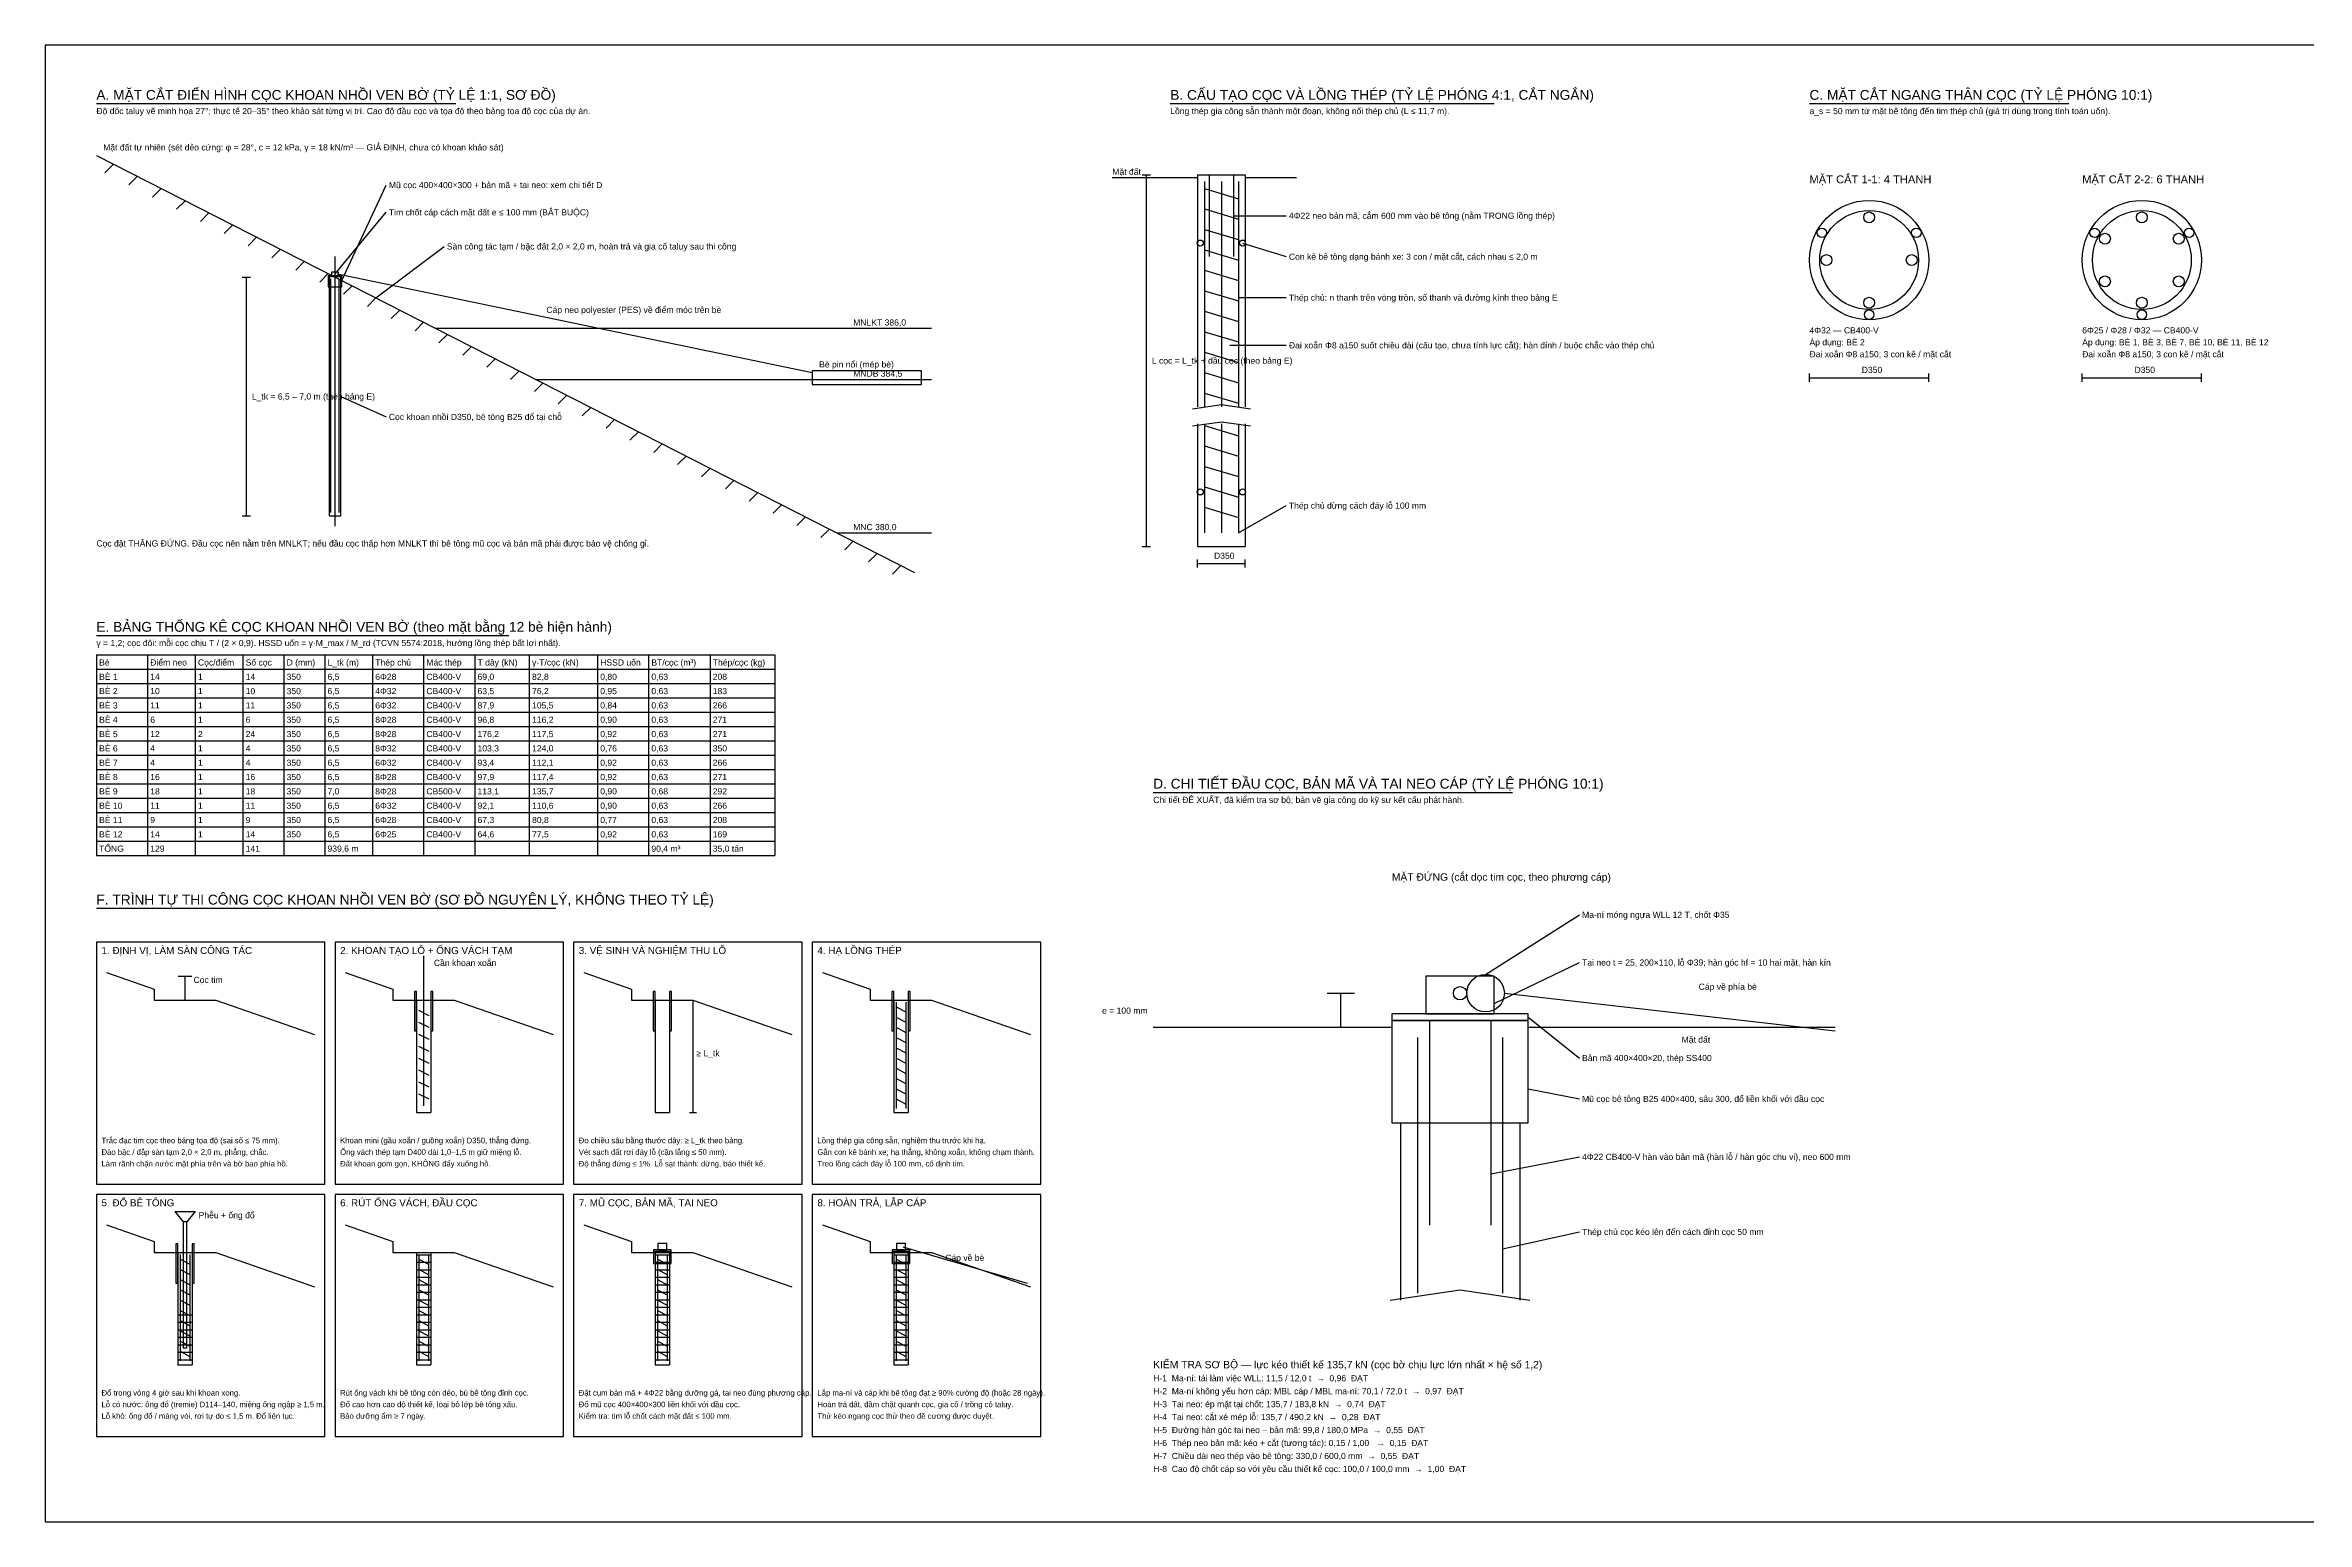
# Model space of a CAD drawing. Header units: millimetres. Extents: x -8500 to 105000, y -36500 to 6800.
# Drawn here: x -8500 to 57837, y -36500 to 6800 of the extents above; entities that cross this region are included whole.
import ezdxf

# ---------------------------------------------------------------- set-up
doc = ezdxf.new("R2010")
doc.units = ezdxf.units.MM
for name, color, linetype in [('CVB_00_KHUNG', 7, 'Continuous'), ('CVB_01_DIA_HINH', 34, 'Continuous'), ('CVB_02_MUC_NUOC', 5, 'Continuous'), ('CVB_03_COC_BE_TONG', 8, 'Continuous'), ('CVB_04_COT_THEP', 1, 'Continuous'), ('CVB_05_BAN_MA_TAI_NEO', 6, 'Continuous'), ('CVB_06_CAP_BE', 3, 'Continuous'), ('CVB_07_KICH_THUOC', 2, 'Continuous'), ('CVB_08_GHI_CHU', 7, 'Continuous'), ('CVB_09_BUOC_THI_CONG', 4, 'Continuous')]:
    doc.layers.add(name, color=color, linetype=linetype)
doc.styles.add('VN', font='arial.ttf')

msp = doc.modelspace()

# ---------------------------------------------------------------- linework, layer by layer
at = {"layer": 'CVB_00_KHUNG'}
for p, q in [((105000, 6800), (-8500, 6800)), ((-8500, 6800), (-8500, -36500)), ((-7000, -11080), (12900, -11080)), ((-7000, -11080), (-7000, -16960)), ((-5500, -11080), (-5500, -16960)), ((-4100, -11080), (-4100, -16960)), ((-2700, -11080), (-2700, -16960)), ((-1500, -11080), (-1500, -16960)), ((-300, -11080), (-300, -16960)), ((1100, -11080), (1100, -16960)), ((2600, -11080), (2600, -16960)), ((4100, -11080), (4100, -16960)), ((5700, -11080), (5700, -16960)), ((7700, -11080), (7700, -16960)), ((9200, -11080), (9200, -16960)), ((11000, -11080), (11000, -16960)), ((12900, -11080), (12900, -16960)), ((-7000, -11500), (12900, -11500)), ((-7000, -11920), (12900, -11920)), ((-7000, -12340), (12900, -12340)), ((-7000, -12760), (12900, -12760)), ((-7000, -13180), (12900, -13180)), ((-7000, -13600), (12900, -13600)), ((-7000, -14020), (12900, -14020)), ((-7000, -14440), (12900, -14440)), ((-7000, -14860), (12900, -14860)), ((-7000, -15280), (12900, -15280)), ((-7000, -15700), (12900, -15700)), ((-7000, -16120), (12900, -16120)), ((-7000, -16540), (12900, -16540)), ((-7000, -16960), (12900, -16960)), ((-300, -19500), (-7000, -19500)), ((-7000, -19500), (-7000, -26600)), ((-300, -26600), (-300, -19500)), ((6700, -19500), (0, -19500)), ((0, -19500), (0, -26600)), ((6700, -26600), (6700, -19500)), ((13700, -19500), (7000, -19500)), ((7000, -19500), (7000, -26600)), ((13700, -26600), (13700, -19500)), ((20700, -19500), (14000, -19500)), ((14000, -19500), (14000, -26600)), ((20700, -26600), (20700, -19500)), ((-7000, -26600), (-300, -26600)), ((-300, -26900), (-7000, -26900)), ((-7000, -26900), (-7000, -34000)), ((-300, -34000), (-300, -26900)), ((0, -26600), (6700, -26600)), ((6700, -26900), (0, -26900)), ((0, -26900), (0, -34000)), ((6700, -34000), (6700, -26900)), ((7000, -26600), (13700, -26600)), ((13700, -26900), (7000, -26900)), ((7000, -26900), (7000, -34000)), ((13700, -34000), (13700, -26900)), ((14000, -26600), (20700, -26600)), ((20700, -26900), (14000, -26900)), ((14000, -26900), (14000, -34000)), ((20700, -34000), (20700, -26900)), ((-7000, -34000), (-300, -34000)), ((0, -34000), (6700, -34000)), ((7000, -34000), (13700, -34000)), ((14000, -34000), (20700, -34000)), ((-8500, -36500), (105000, -36500))]:
    msp.add_line(p, q, dxfattribs=at)
at = {"layer": 'CVB_01_DIA_HINH'}
for p, q in [((-7000, 3566.678), (17000, -8661.933)), ((-6500, 3311.915), (-6750, 3061.915)), ((-5800, 2955.248), (-6050, 2705.248)), ((22800, 2920), (25300, 2920)), ((26700, 2920), (28200, 2920)), ((-5100, 2598.58), (-5350, 2348.58)), ((-4400, 2241.912), (-4650, 1991.912)), ((-3700, 1885.244), (-3950, 1635.244)), ((-3000, 1528.576), (-3250, 1278.576)), ((-2300, 1171.909), (-2550, 921.909)), ((-1600, 815.241), (-1850, 565.241)), ((-900, 458.573), (-1150, 208.573)), ((-200, 101.905), (-450, -148.095)), ((500, -254.763), (250, -504.763)), ((1200, -611.431), (950, -861.431)), ((1900, -968.098), (1650, -1218.098)), ((2600, -1324.766), (2350, -1574.766)), ((3300, -1681.434), (3050, -1931.434)), ((4000, -2038.102), (3750, -2288.102)), ((4700, -2394.77), (4450, -2644.77)), ((5400, -2751.437), (5150, -3001.437)), ((6100, -3108.105), (5850, -3358.105)), ((6800, -3464.773), (6550, -3714.773)), ((7500, -3821.441), (7250, -4071.441)), ((8200, -4178.109), (7950, -4428.109)), ((8900, -4534.777), (8650, -4784.777)), ((9600, -4891.444), (9350, -5141.444)), ((10300, -5248.112), (10050, -5498.112)), ((11000, -5604.78), (10750, -5854.78)), ((11700, -5961.448), (11450, -6211.448)), ((12400, -6318.116), (12150, -6568.116)), ((13100, -6674.783), (12850, -6924.783)), ((13800, -7031.451), (13550, -7281.451)), ((14500, -7388.119), (14250, -7638.119)), ((15200, -7744.787), (14950, -7994.787)), ((15900, -8101.455), (15650, -8351.455)), ((16600, -8458.122), (16350, -8708.122)), ((-6700, -20395), (-5300, -20885)), ((300, -20395), (1700, -20885)), ((7300, -20395), (8700, -20885)), ((14300, -20395), (15700, -20885)), ((-5300, -20885), (-5300, -21200)), ((-5300, -21200), (-3500, -21200)), ((-3500, -21200), (-600, -22215)), ((1700, -20885), (1700, -21200)), ((1700, -21200), (3500, -21200)), ((3500, -21200), (6400, -22215)), ((8700, -20885), (8700, -21200)), ((8700, -21200), (10500, -21200)), ((10500, -21200), (13400, -22215)), ((15700, -20885), (15700, -21200)), ((15700, -21200), (17500, -21200)), ((17500, -21200), (20400, -22215)), ((24000, -22000), (31000, -22000)), ((35000, -22000), (44000, -22000)), ((-6700, -27795), (-5300, -28285)), ((300, -27795), (1700, -28285)), ((7300, -27795), (8700, -28285)), ((14300, -27795), (15700, -28285)), ((-5300, -28285), (-5300, -28600)), ((1700, -28285), (1700, -28600)), ((8700, -28285), (8700, -28600)), ((15700, -28285), (15700, -28600)), ((-5300, -28600), (-3500, -28600)), ((-3500, -28600), (-600, -29615)), ((1700, -28600), (3500, -28600)), ((3500, -28600), (6400, -29615)), ((8700, -28600), (10500, -28600)), ((10500, -28600), (13400, -29615)), ((15700, -28600), (17500, -28600)), ((17500, -28600), (20400, -29615))]:
    msp.add_line(p, q, dxfattribs=at)
at = {"layer": 'CVB_02_MUC_NUOC'}
for p, q in [((2943.916, -1500), (17500, -1500)), ((5887.832, -3000), (17500, -3000)), ((14719.579, -7500), (17500, -7500))]:
    msp.add_line(p, q, dxfattribs=at)
at = {"layer": 'CVB_03_COC_BE_TONG'}
for p, q in [((25300, 3000), (25300, -3800)), ((25300, 3000), (26700, 3000)), ((26700, 3000), (26700, -3800)), ((200, 20), (-200, 20)), ((-200, 20), (-200, -280)), ((175, 20), (-175, 20)), ((-175, 20), (-175, -7000)), ((0, -7300), (0, 600)), ((175, -7000), (175, 20)), ((200, -280), (200, 20)), ((-200, -280), (200, -280)), ((25150, -3860), (26000, -3740)), ((26000, -3740), (26850, -3860)), ((25150, -4360), (26000, -4240)), ((25300, -4300), (25300, -7900)), ((26000, -4240), (26850, -4360)), ((26700, -4300), (26700, -7900)), ((-175, -7000), (175, -7000)), ((25300, -7900), (26700, -7900)), ((2390, -21200), (2390, -24500)), ((2810, -21200), (2810, -24500)), ((9390, -21200), (9390, -24500)), ((9810, -21200), (9810, -24500)), ((16390, -21200), (16390, -24500)), ((16810, -21200), (16810, -24500)), ((35000, -21800), (31000, -21800)), ((31000, -21800), (31000, -24800)), ((35000, -24800), (35000, -21800)), ((2390, -24500), (2810, -24500)), ((9390, -24500), (9810, -24500)), ((16390, -24500), (16810, -24500)), ((31000, -24800), (35000, -24800)), ((31250, -24800), (31250, -30000)), ((34750, -24800), (34750, -30000)), ((-4610, -28600), (-4610, -31900)), ((-4190, -28600), (-4190, -31900)), ((2390, -28600), (2390, -31900)), ((2410, -28670), (2790, -28670)), ((2410, -28890), (2790, -28890)), ((2410, -29110), (2790, -29110)), ((2810, -28600), (2810, -31900)), ((9860, -28570), (9340, -28570)), ((9340, -28570), (9340, -28930)), ((9340, -28930), (9860, -28930)), ((9390, -28600), (9390, -31900)), ((9410, -28670), (9790, -28670)), ((9410, -28890), (9790, -28890)), ((9410, -29110), (9790, -29110)), ((9810, -28600), (9810, -31900)), ((9860, -28930), (9860, -28570)), ((16860, -28570), (16340, -28570)), ((16340, -28570), (16340, -28930)), ((16340, -28930), (16860, -28930)), ((16390, -28600), (16390, -31900)), ((16410, -28670), (16790, -28670)), ((16410, -28890), (16790, -28890)), ((16410, -29110), (16790, -29110)), ((16810, -28600), (16810, -31900)), ((16860, -28930), (16860, -28570)), ((2410, -29330), (2790, -29330)), ((2410, -29550), (2790, -29550)), ((2410, -29770), (2790, -29770)), ((9410, -29330), (9790, -29330)), ((9410, -29550), (9790, -29550)), ((9410, -29770), (9790, -29770)), ((16410, -29330), (16790, -29330)), ((16410, -29550), (16790, -29550)), ((16410, -29770), (16790, -29770)), ((30950, -30000), (33000, -29700)), ((33000, -29700), (35050, -30000)), ((-4590, -30430), (-4210, -30430)), ((2410, -29990), (2790, -29990)), ((2410, -30210), (2790, -30210)), ((2410, -30430), (2790, -30430)), ((9410, -29990), (9790, -29990)), ((9410, -30210), (9790, -30210)), ((9410, -30430), (9790, -30430)), ((16410, -29990), (16790, -29990)), ((16410, -30210), (16790, -30210)), ((16410, -30430), (16790, -30430)), ((-4590, -30650), (-4210, -30650)), ((-4590, -30870), (-4210, -30870)), ((-4590, -31090), (-4210, -31090)), ((2410, -30650), (2790, -30650)), ((2410, -30870), (2790, -30870)), ((2410, -31090), (2790, -31090)), ((9410, -30650), (9790, -30650)), ((9410, -30870), (9790, -30870)), ((9410, -31090), (9790, -31090)), ((16410, -30650), (16790, -30650)), ((16410, -30870), (16790, -30870)), ((16410, -31090), (16790, -31090)), ((-4590, -31310), (-4210, -31310)), ((-4590, -31530), (-4210, -31530)), ((-4590, -31750), (-4210, -31750)), ((2410, -31310), (2790, -31310)), ((2410, -31530), (2790, -31530)), ((2410, -31750), (2790, -31750)), ((9410, -31310), (9790, -31310)), ((9410, -31530), (9790, -31530)), ((9410, -31750), (9790, -31750)), ((16410, -31310), (16790, -31310)), ((16410, -31530), (16790, -31530)), ((16410, -31750), (16790, -31750)), ((-4610, -31900), (-4190, -31900)), ((2390, -31900), (2810, -31900)), ((9390, -31900), (9810, -31900)), ((16390, -31900), (16810, -31900))]:
    msp.add_line(p, q, dxfattribs=at)
for centre in [(45000, 500), (53000, 500)]:
    msp.add_circle(centre, 1750, dxfattribs=at)
at = {"layer": 'CVB_04_COT_THEP'}
for p, q in [((25500, 2800), (25500, -3800)), ((26000, 2800), (26000, -3800)), ((26500, 2800), (26500, -3800)), ((25500, 2600), (26500, 2300)), ((25500, 2000), (26500, 1700)), ((25500, 1400), (26500, 1100)), ((25500, 800), (26500, 500)), ((25500, 200), (26500, -100)), ((-125, -6900), (-125, -50)), ((125, -6900), (125, -50)), ((25500, -400), (26500, -700)), ((25500, -1000), (26500, -1300)), ((25500, -1600), (26500, -1900)), ((25500, -2200), (26500, -2500)), ((25500, -2800), (26500, -3100)), ((25500, -3400), (26500, -3700)), ((25500, -4300), (25500, -7500)), ((25500, -4350), (26500, -4650)), ((26000, -4300), (26000, -7500)), ((26500, -4300), (26500, -7500)), ((25500, -4950), (26500, -5250)), ((25500, -5550), (26500, -5850)), ((25500, -6150), (26500, -6450)), ((25500, -6750), (26500, -7050)), ((16460, -21260), (16460, -24380)), ((16460, -21400), (16740, -21550)), ((16460, -21700), (16740, -21850)), ((16740, -21260), (16740, -24380)), ((16460, -22000), (16740, -22150)), ((16460, -22300), (16740, -22450)), ((31750, -22300), (31750, -29800)), ((34250, -22300), (34250, -29800)), ((16460, -22600), (16740, -22750)), ((16460, -22900), (16740, -23050)), ((16460, -23200), (16740, -23350)), ((16460, -23500), (16740, -23650)), ((16460, -23800), (16740, -23950)), ((16460, -24100), (16740, -24250)), ((-4540, -28660), (-4540, -31780)), ((-4540, -28800), (-4260, -28950)), ((-4540, -29100), (-4260, -29250)), ((-4260, -28660), (-4260, -31780)), ((2460, -28660), (2460, -31780)), ((2460, -28800), (2740, -28950)), ((2460, -29100), (2740, -29250)), ((2740, -28660), (2740, -31780)), ((9460, -28660), (9460, -31780)), ((9460, -28800), (9740, -28950)), ((9460, -29100), (9740, -29250)), ((9740, -28660), (9740, -31780)), ((16460, -28660), (16460, -31780)), ((16460, -28800), (16740, -28950)), ((16460, -29100), (16740, -29250)), ((16740, -28660), (16740, -31780)), ((-4540, -29400), (-4260, -29550)), ((-4540, -29700), (-4260, -29850)), ((2460, -29400), (2740, -29550)), ((2460, -29700), (2740, -29850)), ((9460, -29400), (9740, -29550)), ((9460, -29700), (9740, -29850)), ((16460, -29400), (16740, -29550)), ((16460, -29700), (16740, -29850)), ((-4540, -30000), (-4260, -30150)), ((-4540, -30300), (-4260, -30450)), ((2460, -30000), (2740, -30150)), ((2460, -30300), (2740, -30450)), ((9460, -30000), (9740, -30150)), ((9460, -30300), (9740, -30450)), ((16460, -30000), (16740, -30150)), ((16460, -30300), (16740, -30450)), ((-4540, -30600), (-4260, -30750)), ((-4540, -30900), (-4260, -31050)), ((2460, -30600), (2740, -30750)), ((2460, -30900), (2740, -31050)), ((9460, -30600), (9740, -30750)), ((9460, -30900), (9740, -31050)), ((16460, -30600), (16740, -30750)), ((16460, -30900), (16740, -31050)), ((-4540, -31200), (-4260, -31350)), ((-4540, -31500), (-4260, -31650)), ((2460, -31200), (2740, -31350)), ((2460, -31500), (2740, -31650)), ((9460, -31200), (9740, -31350)), ((9460, -31500), (9740, -31650)), ((16460, -31200), (16740, -31350)), ((16460, -31500), (16740, -31650))]:
    msp.add_line(p, q, dxfattribs=at)
for centre, radius in [((43614.359, 1300), 140), ((45000, 500), 1450), ((45000, 1750), 160), ((46385.641, 1300), 140), ((51614.359, 1300), 140), ((53000, 500), 1450), ((53000, 1750), 160), ((54385.641, 1300), 140), ((25380, 1000), 88), ((26620, 1000), 88), ((51917.468, 1125), 160), ((54082.532, 1125), 160), ((43750, 500), 160), ((46250, 500), 160), ((51917.468, -125), 160), ((54082.532, -125), 160), ((45000, -750), 160), ((53000, -750), 160), ((45000, -1100), 140), ((53000, -1100), 140), ((25380, -6300), 88), ((26620, -6300), 88)]:
    msp.add_circle(centre, radius, dxfattribs=at)
at = {"layer": 'CVB_05_BAN_MA_TAI_NEO'}
for p, q in [((25640, 3000), (25640, 600)), ((26360, 3000), (26360, 600)), ((200, 40), (-200, 40)), ((-200, 40), (-200, 20)), ((-200, 20), (200, 20)), ((100, 150), (-100, 150)), ((-100, 150), (-100, 40)), ((-100, 40), (100, 40)), ((100, 40), (100, 150)), ((200, 20), (200, 40)), ((34000, -20500), (32000, -20500)), ((32000, -20500), (32000, -21600)), ((34000, -21600), (34000, -20500)), ((35000, -21600), (31000, -21600)), ((31000, -21600), (31000, -21800)), ((31000, -21800), (35000, -21800)), ((32000, -21600), (34000, -21600)), ((32100, -21800), (32100, -27800)), ((33900, -21800), (33900, -27800)), ((35000, -21800), (35000, -21600)), ((9730, -28340), (9470, -28340)), ((9470, -28340), (9470, -28530)), ((9730, -28530), (9730, -28340)), ((16730, -28340), (16470, -28340)), ((16470, -28340), (16470, -28530)), ((16730, -28530), (16730, -28340)), ((9860, -28530), (9340, -28530)), ((9340, -28530), (9340, -28570)), ((9340, -28570), (9860, -28570)), ((9470, -28530), (9730, -28530)), ((9860, -28570), (9860, -28530)), ((16860, -28530), (16340, -28530)), ((16340, -28530), (16340, -28570)), ((16340, -28570), (16860, -28570)), ((16470, -28530), (16730, -28530)), ((16860, -28570), (16860, -28530))]:
    msp.add_line(p, q, dxfattribs=at)
msp.add_circle((33000, -21000), 195, dxfattribs=at)
at = {"layer": 'CVB_06_CAP_BE'}
for p, q in [((70, 100), (14000, -2800)), ((17200, -2750), (14000, -2750)), ((14000, -2750), (14000, -3150)), ((14000, -3150), (17200, -3150)), ((17200, -3150), (17200, -2750)), ((34300, -21000), (44000, -22100)), ((16660, -28440), (20300, -29500))]:
    msp.add_line(p, q, dxfattribs=at)
msp.add_circle((33750, -21000), 550, dxfattribs=at)
at = {"layer": 'CVB_07_KICH_THUOC'}
for p, q in [((23680, 3000), (23920, 3000)), ((23800, -7900), (23800, 3000)), ((-2720, 0), (-2480, 0)), ((-2600, -7000), (-2600, 0)), ((43250, -3070), (43250, -2830)), ((43250, -2950), (46750, -2950)), ((46750, -3070), (46750, -2830)), ((51250, -3070), (51250, -2830)), ((51250, -2950), (54750, -2950)), ((54750, -3070), (54750, -2830)), ((-2720, -7000), (-2480, -7000)), ((23680, -7900), (23920, -7900)), ((25300, -8520), (25300, -8280)), ((25300, -8400), (26700, -8400)), ((26700, -8520), (26700, -8280)), ((10500, -21200), (10500, -24500)), ((29100, -21000), (29900, -21000)), ((29500, -22000), (29500, -21000)), ((29100, -22000), (29900, -22000)), ((10400, -24500), (10600, -24500))]:
    msp.add_line(p, q, dxfattribs=at)
at = {"layer": 'CVB_08_GHI_CHU'}
for p, q in [((-7000, 5090), (3540.8, 5090)), ((24500, 5090), (34004, 5090)), ((43250, 5090), (50853.2, 5090)), ((200, -100), (1500, 2700)), ((0, 100), (1500, 1900)), ((26360, 1800), (27900, 1800)), ((1200, -611.431), (3200, 900)), ((26620, 1000), (27900, 600)), ((26500, -600), (27900, -600)), ((26250, -2000), (27900, -2000)), ((175, -3500), (1500, -4100)), ((26500, -7500), (27900, -6700)), ((-7000, -10510), (5096, -10510)), ((24000, -15110), (34540.8, -15110)), ((-7000, -18510), (6478.4, -18510)), ((33750, -20450), (36500, -18700)), ((34000, -21300), (36500, -20100)), ((35000, -21700), (36500, -22900)), ((35000, -23800), (36500, -24100)), ((33900, -26300), (36500, -25800)), ((34250, -28500), (36500, -28000))]:
    msp.add_line(p, q, dxfattribs=at)
at = {"layer": 'CVB_09_BUOC_THI_CONG'}
for p, q in [((2600, -19900), (2600, -24300)), ((-4600, -20500), (-4200, -20500)), ((-4400, -21200), (-4400, -20500)), ((2390, -20950), (2330, -20950)), ((2330, -20950), (2330, -22100)), ((2390, -22100), (2390, -20950)), ((2870, -20950), (2810, -20950)), ((2810, -20950), (2810, -22100)), ((2870, -22100), (2870, -20950)), ((9390, -20950), (9330, -20950)), ((9330, -20950), (9330, -22100)), ((9390, -22100), (9390, -20950)), ((9870, -20950), (9810, -20950)), ((9810, -20950), (9810, -22100)), ((9870, -22100), (9870, -20950)), ((16390, -20950), (16330, -20950)), ((16330, -20950), (16330, -22100)), ((16390, -22100), (16390, -20950)), ((16870, -20950), (16810, -20950)), ((16810, -20950), (16810, -22100)), ((16870, -22100), (16870, -20950)), ((2450, -21500), (2750, -21650)), ((2450, -21850), (2750, -22000)), ((2330, -22100), (2390, -22100)), ((2450, -22200), (2750, -22350)), ((2450, -22550), (2750, -22700)), ((2810, -22100), (2870, -22100)), ((9330, -22100), (9390, -22100)), ((9810, -22100), (9870, -22100)), ((16330, -22100), (16390, -22100)), ((16810, -22100), (16870, -22100)), ((2450, -22900), (2750, -23050)), ((2450, -23250), (2750, -23400)), ((2450, -23600), (2750, -23750)), ((2450, -23950), (2750, -24100)), ((-4700, -27400), (-4450, -27700)), ((-4700, -27400), (-4100, -27400)), ((-4350, -27700), (-4450, -27700)), ((-4450, -27700), (-4450, -31400)), ((-4100, -27400), (-4350, -27700)), ((-4350, -31400), (-4350, -27700)), ((-4610, -28350), (-4670, -28350)), ((-4670, -28350), (-4670, -29500)), ((-4610, -29500), (-4610, -28350)), ((-4130, -28350), (-4190, -28350)), ((-4190, -28350), (-4190, -29500)), ((-4130, -29500), (-4130, -28350)), ((-4670, -29500), (-4610, -29500)), ((-4190, -29500), (-4130, -29500)), ((-4450, -31400), (-4350, -31400))]:
    msp.add_line(p, q, dxfattribs=at)

# ---------------------------------------------------------------- texts
at = {"layer": 'CVB_01_DIA_HINH', "style": 'VN'}
for s, p in [('Mặt đất tự nhiên (sét dẻo cứng: φ = 28°, c = 12 kPa, γ = 18 kN/m³ — GIẢ ĐỊNH, chưa có khoan khảo sát)', (-6800, 3714.773)), ('Mặt đất', (22800, 3000)), ('Mặt đất', (39500, -22450))]:
    msp.add_text(s, height=180, dxfattribs=at).set_placement(p)
at = {"layer": 'CVB_02_MUC_NUOC', "style": 'VN'}
for s, p in [('MNLKT 386,0', (15200, -1420)), ('MNDB 384,5', (15200, -2920)), ('MNC 380,0', (15200, -7420))]:
    msp.add_text(s, height=180, dxfattribs=at).set_placement(p)
at = {"layer": 'CVB_06_CAP_BE', "style": 'VN'}
for s, p in [('Cáp neo polyester (PES) về điểm móc trên bè', (6200, -1050)), ('Bè pin nổi (mép bè)', (14200, -2650)), ('Cáp về phía bè', (40000, -20900)), ('Cáp về bè', (17900, -28850))]:
    msp.add_text(s, height=180, dxfattribs=at).set_placement(p)
at = {"layer": 'CVB_07_KICH_THUOC', "style": 'VN'}
for s, p in [('L cọc = L_tk + đầu cọc (theo bảng E)', (23960, -2540)), ('D350', (44784, -2810)), ('D350', (52784, -2810)), ('L_tk = 6,5 – 7,0 m (theo bảng E)', (-2440, -3590)), ('D350', (25784, -8260)), ('e = 100 mm', (22500, -21600)), ('≥ L_tk', (10600, -22850))]:
    msp.add_text(s, height=180, dxfattribs=at).set_placement(p)
at = {"layer": 'CVB_08_GHI_CHU', "style": 'VN'}
for s, height, p in [('A. MẶT CẮT ĐIỂN HÌNH CỌC KHOAN NHỒI VEN BỜ (TỶ LỆ 1:1, SƠ ĐỒ)', 288, (-7000, 5200)), ('B. CẤU TẠO CỌC VÀ LỒNG THÉP (TỶ LỆ PHÓNG 4:1, CẮT NGẮN)', 288, (24500, 5200)), ('C. MẶT CẮT NGANG THÂN CỌC (TỶ LỆ PHÓNG 10:1)', 288, (43250, 5200)), ('Độ dốc taluy vẽ minh họa 27°; thực tế 20–35° theo khảo sát từng vị trí. Cao độ đầu cọc và tọa độ theo bảng tọa độ cọc của dự án.', 180, (-7000, 4780)), ('Lồng thép gia công sẵn thành một đoạn, không nối thép chủ (L ≤ 11,7 m).', 180, (24500, 4780)), ('a_s = 50 mm từ mặt bê tông đến tim thép chủ (giá trị dùng trong tính toán uốn).', 180, (43250, 4780)), ('Mũ cọc 400×400×300 + bản mã + tai neo: xem chi tiết D', 180, (1580, 2610)), ('MẶT CẮT 1-1: 4 THANH', 234, (43250, 2750)), ('MẶT CẮT 2-2: 6 THANH', 234, (51250, 2750)), ('Tim chốt cáp cách mặt đất e ≤ 100 mm (BẮT BUỘC)', 180, (1580, 1810)), ('4Φ22 neo bản mã, cắm 600 mm vào bê tông (nằm TRONG lồng thép)', 180, (27980, 1710)), ('Sàn công tác tạm / bậc đất 2,0 × 2,0 m, hoàn trả và gia cố taluy sau thi công', 180, (3280, 810)), ('Con kê bê tông dạng bánh xe: 3 con / mặt cắt, cách nhau ≤ 2,0 m', 180, (27980, 510)), ('Thép chủ: n thanh trên vòng tròn, số thanh và đường kính theo bảng E', 180, (27980, -690)), ('Đai xoắn Φ8 a150 suốt chiều dài (cấu tạo, chưa tính lực cắt); hàn đính / buộc chắc vào thép chủ', 180, (27980, -2090)), ('Áp dụng: BÈ 2', 180, (43250, -2000)), ('4Φ32 — CB400-V', 180, (43250, -1650)), ('Áp dụng: BÈ 1, BÈ 3, BÈ 7, BÈ 10, BÈ 11, BÈ 12', 180, (51250, -2000)), ('6Φ25 / Φ28 / Φ32 — CB400-V', 180, (51250, -1650)), ('Đai xoắn Φ8 a150; 3 con kê / mặt cắt', 180, (43250, -2350)), ('Đai xoắn Φ8 a150; 3 con kê / mặt cắt', 180, (51250, -2350)), ('Cọc khoan nhồi D350, bê tông B25 đổ tại chỗ', 180, (1580, -4190)), ('Thép chủ dừng cách đáy lỗ 100 mm', 180, (27980, -6790)), ('Cọc đặt THẲNG ĐỨNG. Đầu cọc nên nằm trên MNLKT; nếu đầu cọc thấp hơn MNLKT thì bê tông mũ cọc và bản mã phải được bảo vệ chống gỉ.', 180, (-7000, -7900)), ('γ = 1,2; cọc đôi: mỗi cọc chịu T / (2 × 0,9). HSSD uốn = γ·M_max / M_rd (TCVN 5574:2018, hướng lồng thép bất lợi nhất).', 180, (-7000, -10820)), ('E. BẢNG THỐNG KÊ CỌC KHOAN NHỒI VEN BỜ (theo mặt bằng 12 bè hiện hành)', 288, (-7000, -10400)), ('Bè', 180, (-6920, -11390)), ('Điểm neo', 180, (-5420, -11390)), ('Cọc/điểm', 180, (-4020, -11390)), ('Số cọc', 180, (-2620, -11390)), ('D (mm)', 180, (-1420, -11390)), ('L_tk (m)', 180, (-220, -11390)), ('Thép chủ', 180, (1180, -11390)), ('Mác thép', 180, (2680, -11390)), ('T dây (kN)', 180, (4180, -11390)), ('γ·T/cọc (kN)', 180, (5780, -11390)), ('HSSD uốn', 180, (7780, -11390)), ('BT/cọc (m³)', 180, (9280, -11390)), ('Thép/cọc (kg)', 180, (11080, -11390)), ('BÈ 1', 180, (-6920, -11810)), ('14', 180, (-5420, -11810)), ('1', 180, (-4020, -11810)), ('14', 180, (-2620, -11810)), ('350', 180, (-1420, -11810)), ('6,5', 180, (-220, -11810)), ('6Φ28', 180, (1180, -11810)), ('CB400-V', 180, (2680, -11810)), ('69,0', 180, (4180, -11810)), ('82,8', 180, (5780, -11810)), ('0,80', 180, (7780, -11810)), ('0,63', 180, (9280, -11810)), ('208', 180, (11080, -11810)), ('BÈ 2', 180, (-6920, -12230)), ('BÈ 3', 180, (-6920, -12650)), ('10', 180, (-5420, -12230)), ('11', 180, (-5420, -12650)), ('1', 180, (-4020, -12230)), ('1', 180, (-4020, -12650)), ('10', 180, (-2620, -12230)), ('11', 180, (-2620, -12650)), ('350', 180, (-1420, -12230)), ('350', 180, (-1420, -12650)), ('6,5', 180, (-220, -12230)), ('6,5', 180, (-220, -12650)), ('4Φ32', 180, (1180, -12230)), ('6Φ32', 180, (1180, -12650)), ('CB400-V', 180, (2680, -12230)), ('CB400-V', 180, (2680, -12650)), ('87,9', 180, (4180, -12650)), ('63,5', 180, (4180, -12230)), ('76,2', 180, (5780, -12230)), ('105,5', 180, (5780, -12650)), ('0,95', 180, (7780, -12230)), ('0,84', 180, (7780, -12650)), ('0,63', 180, (9280, -12230)), ('0,63', 180, (9280, -12650)), ('266', 180, (11080, -12650)), ('183', 180, (11080, -12230)), ('BÈ 4', 180, (-6920, -13070)), ('BÈ 5', 180, (-6920, -13490)), ('6', 180, (-5420, -13070)), ('1', 180, (-4020, -13070)), ('6', 180, (-2620, -13070)), ('350', 180, (-1420, -13070)), ('6,5', 180, (-220, -13070)), ('8Φ28', 180, (1180, -13070)), ('CB400-V', 180, (2680, -13070)), ('96,8', 180, (4180, -13070)), ('116,2', 180, (5780, -13070)), ('0,90', 180, (7780, -13070)), ('0,63', 180, (9280, -13070)), ('271', 180, (11080, -13070)), ('BÈ 6', 180, (-6920, -13910)), ('4', 180, (-5420, -13910)), ('12', 180, (-5420, -13490)), ('2', 180, (-4020, -13490)), ('1', 180, (-4020, -13910)), ('4', 180, (-2620, -13910)), ('24', 180, (-2620, -13490)), ('350', 180, (-1420, -13490)), ('350', 180, (-1420, -13910)), ('6,5', 180, (-220, -13490)), ('6,5', 180, (-220, -13910)), ('8Φ28', 180, (1180, -13490)), ('8Φ32', 180, (1180, -13910)), ('CB400-V', 180, (2680, -13490)), ('CB400-V', 180, (2680, -13910)), ('176,2', 180, (4180, -13490)), ('103,3', 180, (4180, -13910)), ('117,5', 180, (5780, -13490)), ('124,0', 180, (5780, -13910)), ('0,92', 180, (7780, -13490)), ('0,76', 180, (7780, -13910)), ('0,63', 180, (9280, -13490)), ('0,63', 180, (9280, -13910)), ('350', 180, (11080, -13910)), ('271', 180, (11080, -13490)), ('BÈ 7', 180, (-6920, -14330)), ('BÈ 8', 180, (-6920, -14750)), ('4', 180, (-5420, -14330)), ('16', 180, (-5420, -14750)), ('1', 180, (-4020, -14330)), ('1', 180, (-4020, -14750)), ('4', 180, (-2620, -14330)), ('16', 180, (-2620, -14750)), ('350', 180, (-1420, -14330)), ('350', 180, (-1420, -14750)), ('6,5', 180, (-220, -14330)), ('6,5', 180, (-220, -14750)), ('8Φ28', 180, (1180, -14750)), ('6Φ32', 180, (1180, -14330)), ('CB400-V', 180, (2680, -14330)), ('CB400-V', 180, (2680, -14750)), ('93,4', 180, (4180, -14330)), ('97,9', 180, (4180, -14750)), ('112,1', 180, (5780, -14330)), ('117,4', 180, (5780, -14750)), ('0,92', 180, (7780, -14330)), ('0,92', 180, (7780, -14750)), ('0,63', 180, (9280, -14330)), ('0,63', 180, (9280, -14750)), ('266', 180, (11080, -14330)), ('271', 180, (11080, -14750)), ('BÈ 9', 180, (-6920, -15170)), ('18', 180, (-5420, -15170)), ('1', 180, (-4020, -15170)), ('18', 180, (-2620, -15170)), ('350', 180, (-1420, -15170)), ('7,0', 180, (-220, -15170)), ('8Φ28', 180, (1180, -15170)), ('CB500-V', 180, (2680, -15170)), ('113,1', 180, (4180, -15170)), ('135,7', 180, (5780, -15170)), ('0,90', 180, (7780, -15170)), ('0,68', 180, (9280, -15170)), ('292', 180, (11080, -15170)), ('Chi tiết ĐỀ XUẤT, đã kiểm tra sơ bộ; bản vẽ gia công do kỹ sư kết cấu phát hành.', 180, (24000, -15420)), ('D. CHI TIẾT ĐẦU CỌC, BẢN MÃ VÀ TAI NEO CÁP (TỶ LỆ PHÓNG 10:1)', 288, (24000, -15000)), ('BÈ 10', 180, (-6920, -15590)), ('BÈ 11', 180, (-6920, -16010)), ('9', 180, (-5420, -16010)), ('11', 180, (-5420, -15590)), ('1', 180, (-4020, -15590)), ('1', 180, (-4020, -16010)), ('9', 180, (-2620, -16010)), ('11', 180, (-2620, -15590)), ('350', 180, (-1420, -15590)), ('350', 180, (-1420, -16010)), ('6,5', 180, (-220, -15590)), ('6,5', 180, (-220, -16010)), ('6Φ32', 180, (1180, -15590)), ('6Φ28', 180, (1180, -16010)), ('CB400-V', 180, (2680, -15590)), ('CB400-V', 180, (2680, -16010)), ('92,1', 180, (4180, -15590)), ('67,3', 180, (4180, -16010)), ('80,8', 180, (5780, -16010)), ('110,6', 180, (5780, -15590)), ('0,90', 180, (7780, -15590)), ('0,77', 180, (7780, -16010)), ('0,63', 180, (9280, -15590)), ('0,63', 180, (9280, -16010)), ('266', 180, (11080, -15590)), ('208', 180, (11080, -16010)), ('BÈ 12', 180, (-6920, -16430)), ('14', 180, (-5420, -16430)), ('1', 180, (-4020, -16430)), ('14', 180, (-2620, -16430)), ('350', 180, (-1420, -16430)), ('6,5', 180, (-220, -16430)), ('6Φ25', 180, (1180, -16430)), ('CB400-V', 180, (2680, -16430)), ('64,6', 180, (4180, -16430)), ('77,5', 180, (5780, -16430)), ('0,92', 180, (7780, -16430)), ('0,63', 180, (9280, -16430)), ('169', 180, (11080, -16430)), ('TỔNG', 180, (-6920, -16850)), ('129', 180, (-5420, -16850)), ('141', 180, (-2620, -16850)), ('939,6 m', 180, (-220, -16850)), ('90,4 m³', 180, (9280, -16850)), ('35,0 tấn', 180, (11080, -16850)), ('MẶT ĐỨNG (cắt dọc tim cọc, theo phương cáp)', 216, (31000, -17700)), ('F. TRÌNH TỰ THI CÔNG CỌC KHOAN NHỒI VEN BỜ (SƠ ĐỒ NGUYÊN LÝ, KHÔNG THEO TỶ LỆ)', 288, (-7000, -18400)), ('Ma-ní móng ngựa WLL 12 T, chốt Φ35', 180, (36580, -18790)), ('Tai neo t = 25, 200×110, lỗ Φ39; hàn góc hf = 10 hai mặt, hàn kín', 180, (36580, -20190)), ('Bản mã 400×400×20, thép SS400', 180, (36580, -22990)), ('Mũ cọc bê tông B25 400×400, sâu 300, đổ liền khối với đầu cọc', 180, (36580, -24190)), ('Trắc đạc tim cọc theo bảng tọa độ (sai số ≤ 75 mm).', 162, (-6850, -25400)), ('Khoan mini (gầu xoắn / guồng xoắn) D350, thẳng đứng.', 162, (150, -25400)), ('Đo chiều sâu bằng thước dây: ≥ L_tk theo bảng.', 162, (7150, -25400)), ('Lồng thép gia công sẵn, nghiệm thu trước khi hạ.', 162, (14150, -25400)), ('Đào bậc / đắp sàn tạm 2,0 × 2,0 m, phẳng, chắc.', 162, (-6850, -25740)), ('Ống vách thép tạm D400 dài 1,0–1,5 m giữ miệng lỗ.', 162, (150, -25740)), ('Vét sạch đất rơi đáy lỗ (cặn lắng ≤ 50 mm).', 162, (7150, -25740)), ('Độ thẳng đứng ≤ 1%. Lỗ sạt thành: dừng, báo thiết kế.', 162, (7150, -26080)), ('Gắn con kê bánh xe; hạ thẳng, không xoắn, không chạm thành.', 162, (14150, -25740)), ('4Φ22 CB400-V hàn vào bản mã (hàn lỗ / hàn góc chu vi), neo 600 mm', 180, (36580, -25890)), ('Làm rãnh chặn nước mặt phía trên và bờ bao phía hồ.', 162, (-6850, -26080)), ('Đất khoan gom gọn, KHÔNG đẩy xuống hồ.', 162, (150, -26080)), ('Treo lồng cách đáy lỗ 100 mm, cố định tim.', 162, (14150, -26080)), ('Thép chủ cọc kéo lên đến cách đỉnh cọc 50 mm', 180, (36580, -28090)), ('KIỂM TRA SƠ BỘ — lực kéo thiết kế 135,7 kN (cọc bờ chịu lực lớn nhất × hệ số 1,2)', 216, (24000, -32000)), ('H-1  Ma-ní: tải làm việc WLL: 11,5 / 12,0 t  →  0,96  ĐẠT', 180, (24000, -32380)), ('Đổ trong vòng 4 giờ sau khi khoan xong.', 162, (-6850, -32800)), ('Lỗ có nước: ống đổ (tremie) D114–140, miệng ống ngập ≥ 1,5 m.', 162, (-6850, -33140)), ('Đổ cao hơn cao độ thiết kế, loại bỏ lớp bê tông xấu.', 162, (150, -33140)), ('Rút ống vách khi bê tông còn dẻo, bù bê tông đỉnh cọc.', 162, (150, -32800)), ('Đặt cụm bản mã + 4Φ22 bằng dưỡng gá, tai neo đúng phương cáp.', 162, (7150, -32800)), ('Đổ mũ cọc 400×400×300 liền khối với đầu cọc.', 162, (7150, -33140)), ('Lắp ma-ní và cáp khi bê tông đạt ≥ 90% cường độ (hoặc 28 ngày).', 162, (14150, -32800)), ('Hoàn trả đất, đầm chặt quanh cọc, gia cố / trồng cỏ taluy.', 162, (14150, -33140)), ('H-2  Ma-ní không yếu hơn cáp: MBL cáp / MBL ma-ní: 70,1 / 72,0 t  →  0,97  ĐẠT', 180, (24000, -32760)), ('H-3  Tai neo: ép mặt tại chốt: 135,7 / 183,8 kN  →  0,74  ĐẠT', 180, (24000, -33140)), ('Lỗ khô: ống đổ / máng vòi, rơi tự do ≤ 1,5 m. Đổ liên tục.', 162, (-6850, -33480)), ('Bảo dưỡng ẩm ≥ 7 ngày.', 162, (150, -33480)), ('Kiểm tra: tim lỗ chốt cách mặt đất ≤ 100 mm.', 162, (7150, -33480)), ('Thử kéo ngang cọc thử theo đề cương được duyệt.', 162, (14150, -33480)), ('H-4  Tai neo: cắt xé mép lỗ: 135,7 / 490,2 kN  →  0,28  ĐẠT', 180, (24000, -33520)), ('H-5  Đường hàn góc tai neo – bản mã: 99,8 / 180,0 MPa  →  0,55  ĐẠT', 180, (24000, -33900)), ('H-6  Thép neo bản mã: kéo + cắt (tương tác): 0,15 / 1,00   →  0,15  ĐẠT', 180, (24000, -34280)), ('H-7  Chiều dài neo thép vào bê tông: 330,0 / 600,0 mm  →  0,55  ĐẠT', 180, (24000, -34660)), ('H-8  Cao độ chốt cáp so với yêu cầu thiết kế cọc: 100,0 / 100,0 mm  →  1,00  ĐẠT', 180, (24000, -35040))]:
    msp.add_text(s, height=height, dxfattribs=at).set_placement(p)
at = {"layer": 'CVB_09_BUOC_THI_CONG', "style": 'VN'}
for s, height, p in [('1. ĐỊNH VỊ, LÀM SÀN CÔNG TÁC', 207, (-6850, -19850)), ('2. KHOAN TẠO LỖ + ỐNG VÁCH TẠM', 207, (150, -19850)), ('3. VỆ SINH VÀ NGHIỆM THU LỖ', 207, (7150, -19850)), ('4. HẠ LỒNG THÉP', 207, (14150, -19850)), ('Cọc tim', 180, (-4150, -20700)), ('Cần khoan xoắn', 180, (2900, -20200)), ('5. ĐỔ BÊ TÔNG', 207, (-6850, -27250)), ('6. RÚT ỐNG VÁCH, ĐẦU CỌC', 207, (150, -27250)), ('7. MŨ CỌC, BẢN MÃ, TAI NEO', 207, (7150, -27250)), ('8. HOÀN TRẢ, LẮP CÁP', 207, (14150, -27250)), ('Phễu + ống đổ', 180, (-4000, -27600))]:
    msp.add_text(s, height=height, dxfattribs=at).set_placement(p)

doc.saveas('drawing.dxf')
